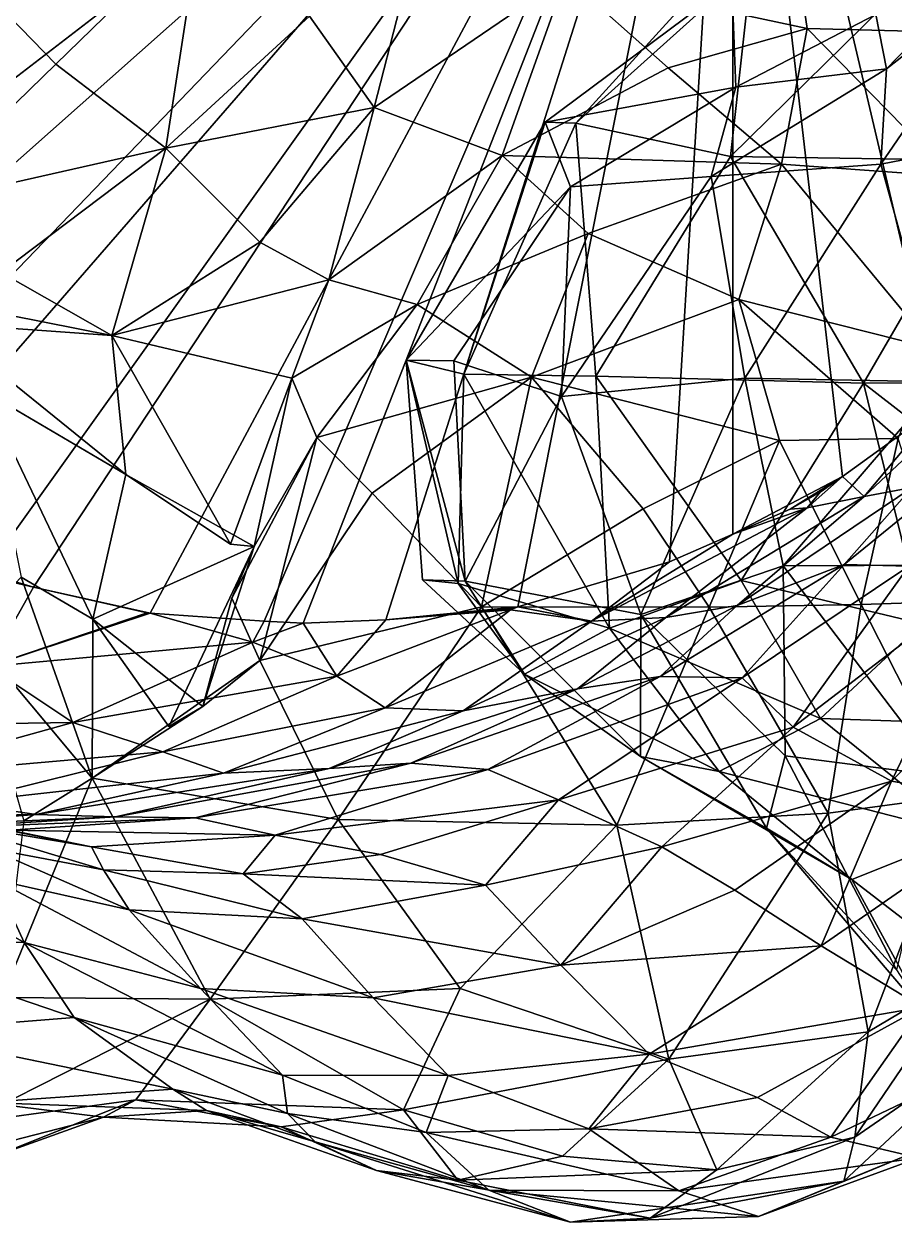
# Model space of a CAD drawing. Extents: x 373697 to 374058, y 6959904 to 6960301.
# Drawn here: x 373828.75 to 373846.96, y 6959929.64 to 6959954.73 of the extents above; entities that cross this region are included whole.
import ezdxf

# ---------------------------------------------------------------- set-up
doc = ezdxf.new("R2010")
doc.units = 0
doc.layers.add('Bht_Fk', color=7, linetype='CONTINUOUS')

msp = doc.modelspace()

# ---------------------------------------------------------------- linework, layer by layer
at = {"layer": 'Bht_Fk'}
for points in [[(373819.997, 6959947.011, 231.517), (373814.255, 6959965.161, 231.517), (373843.587, 6959965.161, 231.517)], [(373821.841, 6959945.856, 231.517), (373819.997, 6959947.011, 231.517), (373843.587, 6959965.161, 231.517)], [(373823.991, 6959944.792, 231.517), (373821.841, 6959945.856, 231.517), (373843.587, 6959965.161, 231.517)], [(373825.362, 6959944.167, 231.517), (373823.991, 6959944.792, 231.517), (373843.587, 6959965.161, 231.517)], [(373827.931, 6959943.233, 231.517), (373825.362, 6959944.167, 231.517), (373843.587, 6959965.161, 231.517)], [(373828.946, 6959942.933, 231.517), (373827.931, 6959943.233, 231.517), (373843.587, 6959965.161, 231.517)], [(373831.389, 6959942.387, 231.517), (373828.946, 6959942.933, 231.517), (373843.587, 6959965.161, 231.517)], [(373833.778, 6959942.217, 231.517), (373831.389, 6959942.387, 231.517), (373843.587, 6959965.161, 231.517)], [(373834.592, 6959942.176, 231.517), (373833.778, 6959942.217, 231.517), (373843.587, 6959965.161, 231.517)], [(373836.32, 6959942.245, 231.517), (373834.592, 6959942.176, 231.517), (373843.587, 6959965.161, 231.517)], [(373839.082, 6959942.52, 231.517), (373836.32, 6959942.245, 231.517), (373843.587, 6959965.161, 231.517)], [(373842.257, 6959943.464, 231.517), (373839.082, 6959942.52, 231.517), (373843.587, 6959965.161, 231.517)], [(373843.587, 6959944.043, 231.517), (373842.257, 6959943.464, 231.517), (373843.587, 6959965.161, 231.517)], [(373847.918, 6959946.72, 231.517), (373845.878, 6959945.251, 231.517), (373843.587, 6959965.161, 231.517)], [(373847.918, 6959946.72, 231.517), (373843.587, 6959965.161, 231.517), (373849.554, 6959948.097, 231.517)], [(373849.554, 6959948.097, 231.517), (373843.587, 6959965.161, 231.517), (373850.435, 6959949.098, 231.517)], [(373850.435, 6959949.098, 231.517), (373843.587, 6959965.161, 231.517), (373851.362, 6959950.332, 231.517)], [(373851.362, 6959950.332, 231.517), (373843.587, 6959965.161, 231.517), (373852.464, 6959951.705, 231.517)], [(373852.464, 6959951.705, 231.517), (373843.587, 6959965.161, 231.517), (373853.193, 6959952.915, 231.517)], [(373853.193, 6959952.915, 231.517), (373843.587, 6959965.161, 231.517), (373854.26, 6959955.174, 231.517)], [(373845.878, 6959945.251, 231.517), (373843.587, 6959944.043, 231.517), (373843.587, 6959965.161, 231.517)], [(373848.594, 6959957.322, 215.292), (373844.785, 6959957.016, 212.603), (373849.198, 6959954.524, 214.458)], [(373837.149, 6959957.172, 210.03), (373834.726, 6959954.887, 208.837), (373836.081, 6959952.974, 208.164)], [(373836.081, 6959952.974, 208.164), (373840.092, 6959955.711, 210.11), (373837.149, 6959957.172, 210.03)], [(373840.092, 6959955.711, 210.11), (373845.142, 6959954.629, 211.506), (373844.785, 6959957.016, 212.603)], [(373844.785, 6959957.016, 212.603), (373845.142, 6959954.629, 211.506), (373849.198, 6959954.524, 214.458)], [(373846.799, 6959953.787, 152.42), (373846.579, 6959954.924, 150.752), (373849.903, 6959956.992, 153.199)], [(373849.903, 6959956.992, 153.199), (373849.491, 6959955.891, 154.533), (373846.799, 6959953.787, 152.42)], [(373826.714, 6959956.664, 207.622), (373829.416, 6959953.885, 207.703), (373832.445, 6959956.833, 208.948)], [(373829.416, 6959953.885, 207.703), (373831.72, 6959952.124, 207.429), (373832.445, 6959956.833, 208.948)], [(373832.445, 6959956.833, 208.948), (373831.72, 6959952.124, 207.429), (373834.726, 6959954.887, 208.837)], [(373843.568, 6959955.584, 148.05), (373840.296, 6959952.646, 145.158), (373844.076, 6959956.811, 146.478)], [(373840.296, 6959952.646, 145.158), (373843.538, 6959951.948, 145.099), (373844.076, 6959956.811, 146.478)], [(373843.538, 6959951.948, 145.099), (373847.101, 6959955.464, 146.424), (373844.076, 6959956.811, 146.478)], [(373826.714, 6959956.664, 207.622), (373826.364, 6959950.919, 206.006), (373829.416, 6959953.885, 207.703)], [(373840.092, 6959955.711, 210.11), (373836.081, 6959952.974, 208.164), (373838.754, 6959951.971, 207.587)], [(373838.754, 6959951.971, 207.587), (373842.23, 6959953.803, 209.605), (373840.092, 6959955.711, 210.11)], [(373845.142, 6959954.629, 211.506), (373840.092, 6959955.711, 210.11), (373842.23, 6959953.803, 209.605)], [(373846.683, 6959951.786, 153.807), (373849.491, 6959955.891, 154.533), (373850.433, 6959952.518, 156.76)], [(373846.683, 6959951.786, 153.807), (373846.799, 6959953.787, 152.42), (373849.491, 6959955.891, 154.533)], [(373839.66, 6959952.671, 146.955), (373840.296, 6959952.646, 145.158), (373843.568, 6959955.584, 148.05)], [(373839.66, 6959952.671, 146.955), (373843.568, 6959955.584, 148.05), (373843.648, 6959953.401, 150.063)], [(373849.028, 6959951.865, 146.814), (373847.101, 6959955.464, 146.424), (373843.538, 6959951.948, 145.099)], [(373843.648, 6959953.401, 150.063), (373843.568, 6959955.584, 148.05), (373846.579, 6959954.924, 150.752)], [(373843.648, 6959953.401, 150.063), (373846.579, 6959954.924, 150.752), (373846.799, 6959953.787, 152.42)], [(373834.726, 6959954.887, 208.837), (373831.72, 6959952.124, 207.429), (373836.081, 6959952.974, 208.164)], [(373845.142, 6959954.629, 211.506), (373842.23, 6959953.803, 209.605), (373844.601, 6959951.789, 209.351)], [(373844.601, 6959951.789, 209.351), (373848.178, 6959951.528, 211.987), (373845.142, 6959954.629, 211.506)], [(373845.142, 6959954.629, 211.506), (373848.178, 6959951.528, 211.987), (373849.198, 6959954.524, 214.458)], [(373829.416, 6959953.885, 207.703), (373826.364, 6959950.919, 206.006), (373831.72, 6959952.124, 207.429)], [(373842.23, 6959953.803, 209.605), (373838.754, 6959951.971, 207.587), (373844.601, 6959951.789, 209.351)], [(373843.132, 6959951.533, 150.995), (373846.799, 6959953.787, 152.42), (373846.683, 6959951.786, 153.807)], [(373843.132, 6959951.533, 150.995), (373843.648, 6959953.401, 150.063), (373846.799, 6959953.787, 152.42)], [(373843.648, 6959953.401, 150.063), (373840.185, 6959951.312, 148.767), (373839.66, 6959952.671, 146.955)], [(373843.648, 6959953.401, 150.063), (373843.132, 6959951.533, 150.995), (373840.185, 6959951.312, 148.767)], [(373831.72, 6959952.124, 207.429), (373833.682, 6959950.155, 206.778), (373836.081, 6959952.974, 208.164)], [(373836.081, 6959952.974, 208.164), (373833.682, 6959950.155, 206.778), (373835.13, 6959949.366, 206.154)], [(373836.081, 6959952.974, 208.164), (373835.13, 6959949.366, 206.154), (373838.754, 6959951.971, 207.587)], [(373839.66, 6959952.671, 146.955), (373836.748, 6959947.683, 145.952), (373837.955, 6959947.39, 144.389)], [(373840.185, 6959951.312, 148.767), (373836.748, 6959947.683, 145.952), (373839.66, 6959952.671, 146.955)], [(373839.66, 6959952.671, 146.955), (373837.955, 6959947.39, 144.389), (373840.296, 6959952.646, 145.158)], [(373837.955, 6959947.39, 144.389), (373840.721, 6959947.348, 144.152), (373840.296, 6959952.646, 145.158)], [(373840.296, 6959952.646, 145.158), (373840.721, 6959947.348, 144.152), (373843.538, 6959951.948, 145.099)], [(373847.944, 6959947.233, 155.763), (373846.683, 6959951.786, 153.807), (373850.433, 6959952.518, 156.76)], [(373831.72, 6959952.124, 207.429), (373826.364, 6959950.919, 206.006), (373828.273, 6959949.52, 205.484)], [(373831.72, 6959952.124, 207.429), (373828.273, 6959949.52, 205.484), (373830.586, 6959948.205, 205.232)], [(373833.682, 6959950.155, 206.778), (373831.72, 6959952.124, 207.429), (373830.586, 6959948.205, 205.232)], [(373838.754, 6959951.971, 207.587), (373835.13, 6959949.366, 206.154), (373836.976, 6959948.85, 205.039)], [(373836.976, 6959948.85, 205.039), (373840.555, 6959950.336, 206.513), (373838.754, 6959951.971, 207.587)], [(373844.601, 6959951.789, 209.351), (373838.754, 6959951.971, 207.587), (373840.555, 6959950.336, 206.513)], [(373840.721, 6959947.348, 144.152), (373846.321, 6959947.201, 145.553), (373843.538, 6959951.948, 145.099)], [(373846.321, 6959947.201, 145.553), (373849.028, 6959951.865, 146.814), (373843.538, 6959951.948, 145.099)], [(373844.601, 6959951.789, 209.351), (373840.555, 6959950.336, 206.513), (373843.71, 6959948.953, 206.941)], [(373843.838, 6959947.307, 152.915), (373843.132, 6959951.533, 150.995), (373846.683, 6959951.786, 153.807)], [(373844.601, 6959951.789, 209.351), (373843.71, 6959948.953, 206.941), (373847.798, 6959947.921, 209.776)], [(373847.944, 6959947.233, 155.763), (373843.838, 6959947.307, 152.915), (373846.683, 6959951.786, 153.807)], [(373844.601, 6959951.789, 209.351), (373847.798, 6959947.921, 209.776), (373848.178, 6959951.528, 211.987)], [(373850.983, 6959947.207, 147.456), (373849.028, 6959951.865, 146.814), (373846.321, 6959947.201, 145.553)], [(373843.132, 6959951.533, 150.995), (373839.998, 6959946.925, 150.008), (373840.185, 6959951.312, 148.767)], [(373843.838, 6959947.307, 152.915), (373839.998, 6959946.925, 150.008), (373843.132, 6959951.533, 150.995)], [(373836.748, 6959947.683, 145.952), (373840.185, 6959951.312, 148.767), (373837.746, 6959947.67, 147.972)], [(373839.998, 6959946.925, 150.008), (373837.746, 6959947.67, 147.972), (373840.185, 6959951.312, 148.767)], [(373840.555, 6959950.336, 206.513), (373836.976, 6959948.85, 205.039), (373839.369, 6959947.328, 204.278)], [(373843.71, 6959948.953, 206.941), (373840.555, 6959950.336, 206.513), (373839.369, 6959947.328, 204.278)], [(373833.682, 6959950.155, 206.778), (373830.586, 6959948.205, 205.232), (373835.13, 6959949.366, 206.154)], [(373828.273, 6959949.52, 205.484), (373824.872, 6959949.33, 203.614), (373830.586, 6959948.205, 205.232)], [(373830.586, 6959948.205, 205.232), (373824.872, 6959949.33, 203.614), (373826.956, 6959948.463, 202.446)], [(373830.586, 6959948.205, 205.232), (373834.352, 6959947.307, 204.95), (373835.13, 6959949.366, 206.154)], [(373835.13, 6959949.366, 206.154), (373834.352, 6959947.307, 204.95), (373836.976, 6959948.85, 205.039)], [(373844.564, 6959946.003, 206.148), (373843.71, 6959948.953, 206.941), (373839.369, 6959947.328, 204.278)], [(373843.71, 6959948.953, 206.941), (373847.044, 6959946.045, 208.134), (373847.798, 6959947.921, 209.776)], [(373847.044, 6959946.045, 208.134), (373843.71, 6959948.953, 206.941), (373844.564, 6959946.003, 206.148)], [(373836.976, 6959948.85, 205.039), (373834.352, 6959947.307, 204.95), (373834.878, 6959946.066, 203.44)], [(373836.976, 6959948.85, 205.039), (373834.878, 6959946.066, 203.44), (373839.369, 6959947.328, 204.278)], [(373830.586, 6959948.205, 205.232), (373826.956, 6959948.463, 202.446), (373830.882, 6959945.29, 203.484)], [(373826.956, 6959948.463, 202.446), (373827.909, 6959947.034, 200.961), (373830.882, 6959945.29, 203.484)], [(373833.068, 6959943.834, 205.415), (373830.586, 6959948.205, 205.232), (373830.882, 6959945.29, 203.484)], [(373834.352, 6959947.307, 204.95), (373830.586, 6959948.205, 205.232), (373833.068, 6959943.834, 205.415)], [(373847.918, 6959946.72, 231.517), (373849.78, 6959948.066, 230.863), (373846.334, 6959944.828, 229.857)], [(373847.343, 6959945.017, 228.305), (373846.334, 6959944.828, 229.857), (373849.78, 6959948.066, 230.863)], [(373836.748, 6959947.683, 145.952), (373837.834, 6959943.007, 145.219), (373837.955, 6959947.39, 144.389)], [(373837.986, 6959943.06, 147.88), (373836.748, 6959947.683, 145.952), (373837.746, 6959947.67, 147.972)], [(373836.748, 6959947.683, 145.952), (373837.986, 6959943.06, 147.88), (373837.086, 6959943.083, 145.968)], [(373836.748, 6959947.683, 145.952), (373837.086, 6959943.083, 145.968), (373837.834, 6959943.007, 145.219)], [(373839.998, 6959946.925, 150.008), (373837.986, 6959943.06, 147.88), (373837.746, 6959947.67, 147.972)], [(373834.352, 6959947.307, 204.95), (373833.068, 6959943.834, 205.415), (373833.567, 6959943.782, 203.878)], [(373833.567, 6959943.782, 203.878), (373834.878, 6959946.066, 203.44), (373834.352, 6959947.307, 204.95)], [(373834.878, 6959946.066, 203.44), (373836.037, 6959944.901, 202.388), (373839.369, 6959947.328, 204.278)], [(373836.037, 6959944.901, 202.388), (373838.321, 6959942.518, 202.231), (373839.369, 6959947.328, 204.278)], [(373837.955, 6959947.39, 144.389), (373837.834, 6959943.007, 145.219), (373841.001, 6959942.071, 145.181)], [(373840.721, 6959947.348, 144.152), (373837.955, 6959947.39, 144.389), (373841.001, 6959942.071, 145.181)], [(373838.321, 6959942.518, 202.231), (373841.707, 6959944.573, 204.104), (373839.369, 6959947.328, 204.278)], [(373841.707, 6959944.573, 204.104), (373844.564, 6959946.003, 206.148), (373839.369, 6959947.328, 204.278)], [(373843.838, 6959947.307, 152.915), (373841.657, 6959942.361, 150.998), (373839.998, 6959946.925, 150.008)], [(373841.001, 6959942.071, 145.181), (373843.761, 6959943.068, 144.941), (373840.721, 6959947.348, 144.152)], [(373843.761, 6959943.068, 144.941), (373846.321, 6959947.201, 145.553), (373840.721, 6959947.348, 144.152)], [(373841.657, 6959942.361, 150.998), (373843.838, 6959947.307, 152.915), (373844.636, 6959943.376, 153.617)], [(373843.761, 6959943.068, 144.941), (373847.555, 6959942.163, 146.634), (373846.321, 6959947.201, 145.553)], [(373844.636, 6959943.376, 153.617), (373843.838, 6959947.307, 152.915), (373847.944, 6959947.233, 155.763)], [(373844.636, 6959943.376, 153.617), (373847.944, 6959947.233, 155.763), (373849.726, 6959943.398, 156.846)], [(373849.487, 6959944.749, 146.937), (373850.983, 6959947.207, 147.456), (373846.321, 6959947.201, 145.553)], [(373849.487, 6959944.749, 146.937), (373846.321, 6959947.201, 145.553), (373847.555, 6959942.163, 146.634)], [(373827.909, 6959947.034, 200.961), (373830.186, 6959942.262, 201.741), (373830.882, 6959945.29, 203.484)], [(373827.909, 6959947.034, 200.961), (373828.689, 6959943.144, 199.683), (373830.186, 6959942.262, 201.741)], [(373837.986, 6959943.06, 147.88), (373839.998, 6959946.925, 150.008), (373841.657, 6959942.361, 150.998)], [(373845.878, 6959945.251, 231.517), (373847.918, 6959946.72, 231.517), (373846.334, 6959944.828, 229.857)], [(373833.098, 6959942.698, 202.357), (373834.878, 6959946.066, 203.44), (373833.567, 6959943.782, 203.878)], [(373833.098, 6959942.698, 202.357), (373833.683, 6959941.397, 201.146), (373834.878, 6959946.066, 203.44)], [(373833.683, 6959941.397, 201.146), (373836.037, 6959944.901, 202.388), (373834.878, 6959946.066, 203.44)], [(373843.089, 6959942.516, 204.357), (373844.564, 6959946.003, 206.148), (373841.707, 6959944.573, 204.104)], [(373844.564, 6959946.003, 206.148), (373843.089, 6959942.516, 204.357), (373846.274, 6959942.566, 206.533)], [(373846.274, 6959942.566, 206.533), (373847.044, 6959946.045, 208.134), (373844.564, 6959946.003, 206.148)], [(373845.917, 6959943.405, 226.672), (373848.983, 6959945.908, 227.302), (373847.273, 6959943.37, 225.282)], [(373847.343, 6959945.017, 228.305), (373848.983, 6959945.908, 227.302), (373845.917, 6959943.405, 226.672)], [(373848.15, 6959942.633, 208.36), (373847.044, 6959946.045, 208.134), (373846.274, 6959942.566, 206.533)], [(373833.567, 6959943.782, 203.878), (373830.882, 6959945.29, 203.484), (373830.186, 6959942.262, 201.741)], [(373833.567, 6959943.782, 203.878), (373833.068, 6959943.834, 205.415), (373830.882, 6959945.29, 203.484)], [(373845.878, 6959945.251, 231.517), (373844.788, 6959944.565, 231.517), (373843.587, 6959944.043, 231.517)], [(373845.878, 6959945.251, 231.517), (373845.415, 6959944.923, 231.517), (373844.788, 6959944.565, 231.517)], [(373845.145, 6959944.594, 231.232), (373845.878, 6959945.251, 231.517), (373846.334, 6959944.828, 229.857)], [(373845.415, 6959944.923, 231.517), (373845.878, 6959945.251, 231.517), (373845.145, 6959944.594, 231.232)], [(373833.683, 6959941.397, 201.146), (373838.321, 6959942.518, 202.231), (373836.037, 6959944.901, 202.388)], [(373843.676, 6959942.546, 227.701), (373847.343, 6959945.017, 228.305), (373845.917, 6959943.405, 226.672)], [(373847.343, 6959945.017, 228.305), (373843.676, 6959942.546, 227.701), (373846.334, 6959944.828, 229.857)], [(373844.788, 6959944.565, 231.517), (373845.415, 6959944.923, 231.517), (373845.145, 6959944.594, 231.232)], [(373846.334, 6959944.828, 229.857), (373842.186, 6959942.298, 229.032), (373845.145, 6959944.594, 231.232)], [(373842.186, 6959942.298, 229.032), (373846.334, 6959944.828, 229.857), (373843.676, 6959942.546, 227.701)], [(373843.089, 6959942.516, 204.357), (373841.707, 6959944.573, 204.104), (373838.321, 6959942.518, 202.231)], [(373843.587, 6959944.043, 231.517), (373845.145, 6959944.594, 231.232), (373840.628, 6959942.219, 230.308)], [(373840.628, 6959942.219, 230.308), (373845.145, 6959944.594, 231.232), (373842.186, 6959942.298, 229.032)], [(373845.145, 6959944.594, 231.232), (373843.587, 6959944.043, 231.517), (373844.788, 6959944.565, 231.517)], [(373842.257, 6959943.464, 231.517), (373843.587, 6959944.043, 231.517), (373840.628, 6959942.219, 230.308)], [(373831.778, 6959940.011, 202.958), (373833.567, 6959943.782, 203.878), (373830.186, 6959942.262, 201.741)], [(373833.567, 6959943.782, 203.878), (373831.778, 6959940.011, 202.958), (373832.49, 6959940.434, 202.123)], [(373833.567, 6959943.782, 203.878), (373832.49, 6959940.434, 202.123), (373833.098, 6959942.698, 202.357)], [(373839.082, 6959942.52, 231.517), (373842.257, 6959943.464, 231.517), (373840.628, 6959942.219, 230.308)], [(373842.064, 6959941.061, 225.256), (373845.917, 6959943.405, 226.672), (373843.779, 6959941.034, 224.097)], [(373845.917, 6959943.405, 226.672), (373842.064, 6959941.061, 225.256), (373843.676, 6959942.546, 227.701)], [(373847.273, 6959943.37, 225.282), (373843.779, 6959941.034, 224.097), (373845.917, 6959943.405, 226.672)], [(373847.99, 6959938.974, 155.63), (373844.636, 6959943.376, 153.617), (373849.726, 6959943.398, 156.846)], [(373830.173, 6959938.93, 199.582), (373828.689, 6959943.144, 199.683), (373827.605, 6959942.001, 197.648)], [(373828.946, 6959942.933, 231.517), (373828.5, 6959943.036, 231.517), (373827.931, 6959943.233, 231.517)], [(373828.689, 6959943.144, 199.683), (373830.173, 6959938.93, 199.582), (373830.186, 6959942.262, 201.741)], [(373841.657, 6959942.361, 150.998), (373844.636, 6959943.376, 153.617), (373844.68, 6959939.402, 152.856)], [(373843.779, 6959941.034, 224.097), (373847.273, 6959943.37, 225.282), (373844.847, 6959939.997, 222.584)], [(373847.99, 6959938.974, 155.63), (373844.68, 6959939.402, 152.856), (373844.636, 6959943.376, 153.617)], [(373844.847, 6959939.997, 222.584), (373847.273, 6959943.37, 225.282), (373848.976, 6959943.159, 224.075)], [(373844.847, 6959939.997, 222.584), (373848.976, 6959943.159, 224.075), (373846.905, 6959938.866, 221.478)], [(373846.905, 6959938.866, 221.478), (373848.976, 6959943.159, 224.075), (373850.842, 6959942.822, 222.96)], [(373828.5, 6959943.036, 231.517), (373828.946, 6959942.933, 231.517), (373828.001, 6959941.268, 229.695)], [(373828.001, 6959941.268, 229.695), (373828.946, 6959942.933, 231.517), (373831.325, 6959942.394, 231.517)], [(373831.389, 6959942.387, 231.517), (373831.325, 6959942.394, 231.517), (373828.946, 6959942.933, 231.517)], [(373837.986, 6959943.06, 147.88), (373839.224, 6959941.107, 146.184), (373837.086, 6959943.083, 145.968)], [(373839.224, 6959941.107, 146.184), (373837.834, 6959943.007, 145.219), (373837.086, 6959943.083, 145.968)], [(373837.834, 6959943.007, 145.219), (373839.224, 6959941.107, 146.184), (373841.001, 6959942.071, 145.181)], [(373841.657, 6959942.361, 150.998), (373841.651, 6959939.385, 149.006), (373837.986, 6959943.06, 147.88)], [(373837.986, 6959943.06, 147.88), (373841.651, 6959939.385, 149.006), (373839.224, 6959941.107, 146.184)], [(373845.423, 6959940.18, 146.843), (373843.761, 6959943.068, 144.941), (373841.001, 6959942.071, 145.181)], [(373847.555, 6959942.163, 146.634), (373843.761, 6959943.068, 144.941), (373845.423, 6959940.18, 146.843)], [(373832.49, 6959940.434, 202.123), (373833.683, 6959941.397, 201.146), (373833.098, 6959942.698, 202.357)], [(373848.311, 6959938.568, 208.462), (373848.15, 6959942.633, 208.36), (373846.274, 6959942.566, 206.533)], [(373846.905, 6959938.866, 221.478), (373850.842, 6959942.822, 222.96), (373849.711, 6959938.388, 220.783)], [(373828.001, 6959941.268, 229.695), (373831.325, 6959942.394, 231.517), (373831.389, 6959942.387, 231.517)], [(373828.001, 6959941.268, 229.695), (373831.389, 6959942.387, 231.517), (373833.536, 6959941.783, 231.074)], [(373831.389, 6959942.387, 231.517), (373833.778, 6959942.217, 231.517), (373833.536, 6959941.783, 231.074)], [(373833.683, 6959941.397, 201.146), (373835.322, 6959938.067, 200.822), (373838.321, 6959942.518, 202.231)], [(373836.32, 6959942.245, 231.517), (373838.933, 6959942.456, 231.485), (373835.299, 6959941.068, 230.078)], [(373835.299, 6959941.068, 230.078), (373838.933, 6959942.456, 231.485), (373836.309, 6959940.403, 228.516)], [(373835.322, 6959938.067, 200.822), (373841.155, 6959937.95, 203.053), (373838.321, 6959942.518, 202.231)], [(373836.309, 6959940.403, 228.516), (373838.933, 6959942.456, 231.485), (373840.628, 6959942.219, 230.308)], [(373839.082, 6959942.52, 231.517), (373838.876, 6959942.475, 231.517), (373836.32, 6959942.245, 231.517)], [(373838.933, 6959942.456, 231.485), (373836.32, 6959942.245, 231.517), (373838.876, 6959942.475, 231.517)], [(373841.155, 6959937.95, 203.053), (373843.089, 6959942.516, 204.357), (373838.321, 6959942.518, 202.231)], [(373839.082, 6959942.52, 231.517), (373838.976, 6959942.49, 231.517), (373838.876, 6959942.475, 231.517)], [(373838.933, 6959942.456, 231.485), (373838.876, 6959942.475, 231.517), (373838.976, 6959942.49, 231.517)], [(373838.933, 6959942.456, 231.485), (373839.082, 6959942.52, 231.517), (373840.628, 6959942.219, 230.308)], [(373838.976, 6959942.49, 231.517), (373839.082, 6959942.52, 231.517), (373838.933, 6959942.456, 231.485)], [(373840.335, 6959940.806, 226.42), (373843.676, 6959942.546, 227.701), (373842.064, 6959941.061, 225.256)], [(373843.676, 6959942.546, 227.701), (373840.335, 6959940.806, 226.42), (373842.186, 6959942.298, 229.032)], [(373841.155, 6959937.95, 203.053), (373845.581, 6959938.199, 205.79), (373843.089, 6959942.516, 204.357)], [(373845.581, 6959938.199, 205.79), (373846.274, 6959942.566, 206.533), (373843.089, 6959942.516, 204.357)], [(373848.311, 6959938.568, 208.462), (373846.274, 6959942.566, 206.533), (373845.581, 6959938.199, 205.79)], [(373830.173, 6959938.93, 199.582), (373832.49, 6959940.434, 202.123), (373830.186, 6959942.262, 201.741)], [(373831.778, 6959940.011, 202.958), (373830.186, 6959942.262, 201.741), (373832.49, 6959940.434, 202.123)], [(373834.592, 6959942.176, 231.517), (373833.536, 6959941.783, 231.074), (373833.778, 6959942.217, 231.517)], [(373833.536, 6959941.783, 231.074), (373834.592, 6959942.176, 231.517), (373835.299, 6959941.068, 230.078)], [(373834.592, 6959942.176, 231.517), (373836.32, 6959942.245, 231.517), (373835.299, 6959941.068, 230.078)], [(373836.309, 6959940.403, 228.516), (373840.628, 6959942.219, 230.308), (373837.944, 6959940.342, 227.271)], [(373837.944, 6959940.342, 227.271), (373842.186, 6959942.298, 229.032), (373840.335, 6959940.806, 226.42)], [(373842.186, 6959942.298, 229.032), (373837.944, 6959940.342, 227.271), (373840.628, 6959942.219, 230.308)], [(373844.292, 6959937.882, 151.092), (373841.651, 6959939.385, 149.006), (373841.657, 6959942.361, 150.998)], [(373841.657, 6959942.361, 150.998), (373844.68, 6959939.402, 152.856), (373844.292, 6959937.882, 151.092)], [(373849.621, 6959940.039, 148.006), (373847.555, 6959942.163, 146.634), (373845.423, 6959940.18, 146.843)], [(373827.605, 6959942.001, 197.648), (373828.745, 6959938.037, 197.601), (373830.173, 6959938.93, 199.582)], [(373839.224, 6959941.107, 146.184), (373843.297, 6959939.071, 147.655), (373841.001, 6959942.071, 145.181)], [(373843.297, 6959939.071, 147.655), (373845.423, 6959940.18, 146.843), (373841.001, 6959942.071, 145.181)], [(373829.768, 6959940.096, 228.467), (373828.001, 6959941.268, 229.695), (373833.536, 6959941.783, 231.074)], [(373833.536, 6959941.783, 231.074), (373835.299, 6959941.068, 230.078), (373829.768, 6959940.096, 228.467)], [(373833.683, 6959941.397, 201.146), (373832.49, 6959940.434, 202.123), (373830.173, 6959938.93, 199.582)], [(373835.322, 6959938.067, 200.822), (373833.683, 6959941.397, 201.146), (373830.173, 6959938.93, 199.582)], [(373829.768, 6959940.096, 228.467), (373824.157, 6959940.016, 226.979), (373828.001, 6959941.268, 229.695)], [(373829.768, 6959940.096, 228.467), (373835.299, 6959941.068, 230.078), (373831.654, 6959939.483, 227.393)], [(373835.299, 6959941.068, 230.078), (373836.309, 6959940.403, 228.516), (373831.654, 6959939.483, 227.393)], [(373836.846, 6959939.245, 223.752), (373842.064, 6959941.061, 225.256), (373838.459, 6959939.111, 222.49)], [(373840.335, 6959940.806, 226.42), (373842.064, 6959941.061, 225.256), (373836.846, 6959939.245, 223.752)], [(373842.064, 6959941.061, 225.256), (373843.779, 6959941.034, 224.097), (373838.459, 6959939.111, 222.49)], [(373838.459, 6959939.111, 222.49), (373843.779, 6959941.034, 224.097), (373839.939, 6959938.481, 221.238)], [(373843.297, 6959939.071, 147.655), (373839.224, 6959941.107, 146.184), (373841.651, 6959939.385, 149.006)], [(373843.779, 6959941.034, 224.097), (373844.847, 6959939.997, 222.584), (373839.939, 6959938.481, 221.238)], [(373835.139, 6959939.132, 224.837), (373840.335, 6959940.806, 226.42), (373836.846, 6959939.245, 223.752)], [(373837.944, 6959940.342, 227.271), (373840.335, 6959940.806, 226.42), (373835.139, 6959939.132, 224.837)], [(373831.654, 6959939.483, 227.393), (373836.309, 6959940.403, 228.516), (373832.921, 6959939.038, 225.884)], [(373832.921, 6959939.038, 225.884), (373836.309, 6959940.403, 228.516), (373837.944, 6959940.342, 227.271)], [(373832.921, 6959939.038, 225.884), (373837.944, 6959940.342, 227.271), (373835.139, 6959939.132, 224.837)], [(373845.423, 6959940.18, 146.843), (373843.297, 6959939.071, 147.655), (373848.435, 6959937.75, 148.752)], [(373849.621, 6959940.039, 148.006), (373845.423, 6959940.18, 146.843), (373848.435, 6959937.75, 148.752)], [(373824.157, 6959940.016, 226.979), (373829.768, 6959940.096, 228.467), (373825.68, 6959938.958, 225.49)], [(373825.68, 6959938.958, 225.49), (373829.768, 6959940.096, 228.467), (373831.654, 6959939.483, 227.393)], [(373839.939, 6959938.481, 221.238), (373844.847, 6959939.997, 222.584), (373842.098, 6959937.491, 220.315)], [(373842.098, 6959937.491, 220.315), (373844.847, 6959939.997, 222.584), (373846.905, 6959938.866, 221.478)], [(373825.68, 6959938.958, 225.49), (373831.654, 6959939.483, 227.393), (373827.341, 6959938.414, 224.263)], [(373827.341, 6959938.414, 224.263), (373831.654, 6959939.483, 227.393), (373832.921, 6959939.038, 225.884)], [(373846.077, 6959936.81, 149.742), (373841.651, 6959939.385, 149.006), (373844.292, 6959937.882, 151.092)], [(373846.077, 6959936.81, 149.742), (373843.297, 6959939.071, 147.655), (373841.651, 6959939.385, 149.006)], [(373844.292, 6959937.882, 151.092), (373844.68, 6959939.402, 152.856), (373847.015, 6959934.921, 153.491)], [(373844.68, 6959939.402, 152.856), (373847.99, 6959938.974, 155.63), (373847.015, 6959934.921, 153.491)], [(373829.001, 6959938.171, 223.048), (373835.139, 6959939.132, 224.837), (373830.666, 6959938.124, 221.839)], [(373829.001, 6959938.171, 223.048), (373832.921, 6959939.038, 225.884), (373835.139, 6959939.132, 224.837)], [(373830.666, 6959938.124, 221.839), (373836.846, 6959939.245, 223.752), (373832.334, 6959938.101, 220.616)], [(373835.139, 6959939.132, 224.837), (373836.846, 6959939.245, 223.752), (373830.666, 6959938.124, 221.839)], [(373836.846, 6959939.245, 223.752), (373838.459, 6959939.111, 222.49), (373832.334, 6959938.101, 220.616)], [(373827.341, 6959938.414, 224.263), (373832.921, 6959939.038, 225.884), (373829.001, 6959938.171, 223.048)], [(373830.173, 6959938.93, 199.582), (373828.289, 6959934.337, 197.677), (373832.645, 6959934.302, 200.54)], [(373828.745, 6959938.037, 197.601), (373828.289, 6959934.337, 197.677), (373830.173, 6959938.93, 199.582)], [(373830.173, 6959938.93, 199.582), (373832.645, 6959934.302, 200.54), (373835.322, 6959938.067, 200.822)], [(373832.334, 6959938.101, 220.616), (373838.459, 6959939.111, 222.49), (373834.003, 6959937.742, 219.37)], [(373838.459, 6959939.111, 222.49), (373839.939, 6959938.481, 221.238), (373834.003, 6959937.742, 219.37)], [(373848.435, 6959937.75, 148.752), (373843.297, 6959939.071, 147.655), (373846.077, 6959936.81, 149.742)], [(373843.625, 6959936.584, 219.706), (373842.098, 6959937.491, 220.315), (373846.905, 6959938.866, 221.478)], [(373846.905, 6959938.866, 221.478), (373845.434, 6959935.422, 218.987), (373843.625, 6959936.584, 219.706)], [(373846.905, 6959938.866, 221.478), (373849.711, 6959938.388, 220.783), (373845.434, 6959935.422, 218.987)], [(373823.45, 6959938.074, 221.465), (373827.341, 6959938.414, 224.263), (373829.001, 6959938.171, 223.048)], [(373828.461, 6959937.846, 217.832), (373830.158, 6959937.495, 216.605), (373824.552, 6959938.44, 215.054)], [(373830.158, 6959937.495, 216.605), (373826.242, 6959938.271, 213.837), (373824.552, 6959938.44, 215.054)], [(373834.003, 6959937.742, 219.37), (373839.939, 6959938.481, 221.238), (373836.211, 6959937.336, 219.083)], [(373839.939, 6959938.481, 221.238), (373838.406, 6959936.695, 218.747), (373836.211, 6959937.336, 219.083)], [(373839.939, 6959938.481, 221.238), (373842.098, 6959937.491, 220.315), (373838.406, 6959936.695, 218.747)], [(373847.55, 6959934.136, 218.178), (373845.434, 6959935.422, 218.987), (373849.711, 6959938.388, 220.783)], [(373846.416, 6959933.623, 207.644), (373848.311, 6959938.568, 208.462), (373845.581, 6959938.199, 205.79)], [(373846.416, 6959933.623, 207.644), (373848.462, 6959934.835, 209.935), (373848.311, 6959938.568, 208.462)], [(373823.45, 6959938.074, 221.465), (373829.001, 6959938.171, 223.048), (373825.115, 6959937.875, 220.256)], [(373825.115, 6959937.875, 220.256), (373829.001, 6959938.171, 223.048), (373830.666, 6959938.124, 221.839)], [(373825.115, 6959937.875, 220.256), (373830.666, 6959938.124, 221.839), (373826.781, 6959937.88, 219.048)], [(373826.242, 6959938.271, 213.837), (373830.409, 6959937.011, 214.975), (373828, 6959937.466, 212.62)], [(373830.158, 6959937.495, 216.605), (373830.409, 6959937.011, 214.975), (373826.242, 6959938.271, 213.837)], [(373830.666, 6959938.124, 221.839), (373832.334, 6959938.101, 220.616), (373826.781, 6959937.88, 219.048)], [(373845.581, 6959938.199, 205.79), (373841.155, 6959937.95, 203.053), (373842.248, 6959933.047, 204.629)], [(373842.248, 6959933.047, 204.629), (373846.416, 6959933.623, 207.644), (373845.581, 6959938.199, 205.79)], [(373826.781, 6959937.88, 219.048), (373832.334, 6959938.101, 220.616), (373828.461, 6959937.846, 217.832)], [(373832.334, 6959938.101, 220.616), (373834.003, 6959937.742, 219.37), (373828.461, 6959937.846, 217.832)], [(373837.878, 6959934.525, 202.11), (373835.322, 6959938.067, 200.822), (373832.645, 6959934.302, 200.54)], [(373841.155, 6959937.95, 203.053), (373835.322, 6959938.067, 200.822), (373837.878, 6959934.525, 202.11)], [(373842.248, 6959933.047, 204.629), (373841.155, 6959937.95, 203.053), (373837.878, 6959934.525, 202.11)], [(373844.292, 6959937.882, 151.092), (373847.015, 6959934.921, 153.491), (373847.618, 6959933.974, 152.021)], [(373846.077, 6959936.81, 149.742), (373844.292, 6959937.882, 151.092), (373847.618, 6959933.974, 152.021)], [(373828.749, 6959935.494, 209.4), (373824.741, 6959935.645, 206.306), (373824.752, 6959937.794, 208.255)], [(373828.142, 6959936.8, 210.935), (373828.749, 6959935.494, 209.4), (373824.752, 6959937.794, 208.255)], [(373828.461, 6959937.846, 217.832), (373834.003, 6959937.742, 219.37), (373830.158, 6959937.495, 216.605)], [(373834.003, 6959937.742, 219.37), (373833.335, 6959936.93, 217.107), (373830.158, 6959937.495, 216.605)], [(373836.211, 6959937.336, 219.083), (373833.335, 6959936.93, 217.107), (373834.003, 6959937.742, 219.37)], [(373848.435, 6959937.75, 148.752), (373846.077, 6959936.81, 149.742), (373849.688, 6959934.028, 151.001)], [(373830.946, 6959936.177, 213.432), (373828.142, 6959936.8, 210.935), (373828, 6959937.466, 212.62)], [(373830.409, 6959937.011, 214.975), (373830.946, 6959936.177, 213.432), (373828, 6959937.466, 212.62)], [(373833.335, 6959936.93, 217.107), (373830.409, 6959937.011, 214.975), (373830.158, 6959937.495, 216.605)], [(373838.406, 6959936.695, 218.747), (373842.098, 6959937.491, 220.315), (373839.984, 6959935.019, 217.469)], [(373839.984, 6959935.019, 217.469), (373842.098, 6959937.491, 220.315), (373843.625, 6959936.584, 219.706)], [(373836.211, 6959937.336, 219.083), (373838.406, 6959936.695, 218.747), (373833.335, 6959936.93, 217.107)], [(373830.409, 6959937.011, 214.975), (373834.569, 6959935.984, 216.183), (373830.946, 6959936.177, 213.432)], [(373833.335, 6959936.93, 217.107), (373834.569, 6959935.984, 216.183), (373830.409, 6959937.011, 214.975)], [(373838.406, 6959936.695, 218.747), (373834.569, 6959935.984, 216.183), (373833.335, 6959936.93, 217.107)], [(373828.142, 6959936.8, 210.935), (373832.445, 6959934.529, 212.124), (373828.749, 6959935.494, 209.4)], [(373830.946, 6959936.177, 213.432), (373832.445, 6959934.529, 212.124), (373828.142, 6959936.8, 210.935)], [(373834.569, 6959935.984, 216.183), (373838.406, 6959936.695, 218.747), (373839.984, 6959935.019, 217.469)], [(373849.688, 6959934.028, 151.001), (373846.077, 6959936.81, 149.742), (373847.618, 6959933.974, 152.021)], [(373839.984, 6959935.019, 217.469), (373843.625, 6959936.584, 219.706), (373845.434, 6959935.422, 218.987)], [(373836.054, 6959934.333, 214.872), (373832.445, 6959934.529, 212.124), (373830.946, 6959936.177, 213.432)], [(373836.054, 6959934.333, 214.872), (373830.946, 6959936.177, 213.432), (373834.569, 6959935.984, 216.183)], [(373834.569, 6959935.984, 216.183), (373839.984, 6959935.019, 217.469), (373836.054, 6959934.333, 214.872)], [(373829.801, 6959933.919, 208.035), (373824.741, 6959935.645, 206.306), (373828.749, 6959935.494, 209.4)], [(373826.03, 6959933.619, 205.245), (373824.741, 6959935.645, 206.306), (373829.801, 6959933.919, 208.035)], [(373832.445, 6959934.529, 212.124), (373834.156, 6959932.715, 210.842), (373828.749, 6959935.494, 209.4)], [(373829.801, 6959933.919, 208.035), (373828.749, 6959935.494, 209.4), (373834.156, 6959932.715, 210.842)], [(373841.832, 6959933.156, 216.36), (373839.984, 6959935.019, 217.469), (373845.434, 6959935.422, 218.987)], [(373841.832, 6959933.156, 216.36), (373845.434, 6959935.422, 218.987), (373847.55, 6959934.136, 218.178)], [(373836.054, 6959934.333, 214.872), (373839.984, 6959935.019, 217.469), (373841.832, 6959933.156, 216.36)], [(373848.462, 6959934.835, 209.935), (373846.14, 6959931.415, 209.179), (373849.015, 6959933.396, 211.767)], [(373846.14, 6959931.415, 209.179), (373848.462, 6959934.835, 209.935), (373846.416, 6959933.623, 207.644)], [(373832.445, 6959934.529, 212.124), (373837.629, 6959932.705, 213.866), (373834.156, 6959932.715, 210.842)], [(373837.629, 6959932.705, 213.866), (373832.445, 6959934.529, 212.124), (373836.054, 6959934.333, 214.872)], [(373832.645, 6959934.302, 200.54), (373836.693, 6959931.987, 202.938), (373837.878, 6959934.525, 202.11)], [(373842.248, 6959933.047, 204.629), (373837.878, 6959934.525, 202.11), (373836.693, 6959931.987, 202.938)], [(373828.289, 6959934.337, 197.677), (373827.513, 6959931.706, 198.367), (373832.645, 6959934.302, 200.54)], [(373832.645, 6959934.302, 200.54), (373827.513, 6959931.706, 198.367), (373831.092, 6959932.193, 201.542)], [(373832.645, 6959934.302, 200.54), (373831.092, 6959932.193, 201.542), (373836.693, 6959931.987, 202.938)], [(373837.629, 6959932.705, 213.866), (373836.054, 6959934.333, 214.872), (373841.832, 6959933.156, 216.36)], [(373844.103, 6959932.248, 216.194), (373841.832, 6959933.156, 216.36), (373847.55, 6959934.136, 218.178)], [(373845.638, 6959931.415, 215.529), (373844.103, 6959932.248, 216.194), (373847.55, 6959934.136, 218.178)], [(373849.5, 6959933.256, 216.975), (373845.638, 6959931.415, 215.529), (373847.55, 6959934.136, 218.178)], [(373829.801, 6959933.919, 208.035), (373831.863, 6959932.419, 206.811), (373826.03, 6959933.619, 205.245)], [(373834.156, 6959932.715, 210.842), (373834.26, 6959931.907, 209.173), (373829.801, 6959933.919, 208.035)], [(373834.26, 6959931.907, 209.173), (373831.863, 6959932.419, 206.811), (373829.801, 6959933.919, 208.035)], [(373831.863, 6959932.419, 206.811), (373827.924, 6959932.138, 204.189), (373826.03, 6959933.619, 205.245)], [(373846.416, 6959933.623, 207.644), (373842.248, 6959933.047, 204.629), (373843.25, 6959930.729, 206.919)], [(373846.416, 6959933.623, 207.644), (373843.25, 6959930.729, 206.919), (373846.14, 6959931.415, 209.179)], [(373845.908, 6959930.492, 210.779), (373848.462, 6959931.537, 213.232), (373849.015, 6959933.396, 211.767)], [(373846.14, 6959931.415, 209.179), (373845.908, 6959930.492, 210.779), (373849.015, 6959933.396, 211.767)], [(373840.57, 6959931.59, 214.176), (373837.629, 6959932.705, 213.866), (373841.832, 6959933.156, 216.36)], [(373844.103, 6959932.248, 216.194), (373840.57, 6959931.59, 214.176), (373841.832, 6959933.156, 216.36)], [(373847.472, 6959930.983, 214.37), (373845.638, 6959931.415, 215.529), (373849.5, 6959933.256, 216.975)], [(373842.248, 6959933.047, 204.629), (373836.693, 6959931.987, 202.938), (373840.021, 6959931.016, 204.705)], [(373842.248, 6959933.047, 204.629), (373840.021, 6959931.016, 204.705), (373843.25, 6959930.729, 206.919)], [(373837.629, 6959932.705, 213.866), (373837.168, 6959931.509, 211.735), (373834.156, 6959932.715, 210.842)], [(373837.168, 6959931.509, 211.735), (373834.26, 6959931.907, 209.173), (373834.156, 6959932.715, 210.842)], [(373837.629, 6959932.705, 213.866), (373840.57, 6959931.59, 214.176), (373837.168, 6959931.509, 211.735)], [(373831.863, 6959932.419, 206.811), (373832.566, 6959931.976, 204.919), (373827.924, 6959932.138, 204.189)], [(373831.863, 6959932.419, 206.811), (373834.844, 6959931.318, 207.593), (373832.566, 6959931.976, 204.919)], [(373834.26, 6959931.907, 209.173), (373834.844, 6959931.318, 207.593), (373831.863, 6959932.419, 206.811)], [(373830.413, 6959931.834, 203.391), (373826.824, 6959930.909, 202.002), (373827.924, 6959932.138, 204.189)], [(373827.513, 6959931.706, 198.367), (373828.097, 6959931.001, 200.627), (373831.092, 6959932.193, 201.542)], [(373827.924, 6959932.138, 204.189), (373832.566, 6959931.976, 204.919), (373830.413, 6959931.834, 203.391)], [(373831.092, 6959932.193, 201.542), (373828.097, 6959931.001, 200.627), (373830.413, 6959931.834, 203.391)], [(373834.128, 6959931.629, 203.641), (373831.092, 6959932.193, 201.542), (373830.413, 6959931.834, 203.391)], [(373834.128, 6959931.629, 203.641), (373836.693, 6959931.987, 202.938), (373831.092, 6959932.193, 201.542)], [(373845.638, 6959931.415, 215.529), (373840.57, 6959931.59, 214.176), (373844.103, 6959932.248, 216.194)], [(373832.566, 6959931.976, 204.919), (373834.128, 6959931.629, 203.641), (373830.413, 6959931.834, 203.391)], [(373832.566, 6959931.976, 204.919), (373836.123, 6959930.719, 206.263), (373834.128, 6959931.629, 203.641)], [(373832.566, 6959931.976, 204.919), (373834.844, 6959931.318, 207.593), (373836.123, 6959930.719, 206.263)], [(373837.829, 6959930.515, 205.028), (373836.693, 6959931.987, 202.938), (373834.128, 6959931.629, 203.641)], [(373837.168, 6959931.509, 211.735), (373838.48, 6959930.308, 210.342), (373834.26, 6959931.907, 209.173)], [(373838.48, 6959930.308, 210.342), (373834.844, 6959931.318, 207.593), (373834.26, 6959931.907, 209.173)], [(373836.693, 6959931.987, 202.938), (373837.829, 6959930.515, 205.028), (373840.021, 6959931.016, 204.705)], [(373830.413, 6959931.834, 203.391), (373828.097, 6959931.001, 200.627), (373826.824, 6959930.909, 202.002)], [(373834.128, 6959931.629, 203.641), (373836.123, 6959930.719, 206.263), (373837.829, 6959930.515, 205.028)], [(373840.57, 6959931.59, 214.176), (373842.456, 6959930.293, 213.189), (373837.168, 6959931.509, 211.735)], [(373842.456, 6959930.293, 213.189), (373838.48, 6959930.308, 210.342), (373837.168, 6959931.509, 211.735)], [(373845.638, 6959931.415, 215.529), (373842.456, 6959930.293, 213.189), (373840.57, 6959931.59, 214.176)], [(373841.855, 6959929.72, 207.9), (373845.908, 6959930.492, 210.779), (373846.14, 6959931.415, 209.179)], [(373846.14, 6959931.415, 209.179), (373843.25, 6959930.729, 206.919), (373841.855, 6959929.72, 207.9)], [(373847.472, 6959930.983, 214.37), (373842.456, 6959930.293, 213.189), (373845.638, 6959931.415, 215.529)], [(373844.125, 6959929.756, 211.944), (373847.472, 6959930.983, 214.37), (373848.462, 6959931.537, 213.232)], [(373848.462, 6959931.537, 213.232), (373845.908, 6959930.492, 210.779), (373844.125, 6959929.756, 211.944)], [(373834.844, 6959931.318, 207.593), (373840.185, 6959929.637, 209.117), (373836.123, 6959930.719, 206.263)], [(373834.844, 6959931.318, 207.593), (373838.48, 6959930.308, 210.342), (373840.185, 6959929.637, 209.117)], [(373843.25, 6959930.729, 206.919), (373840.021, 6959931.016, 204.705), (373837.829, 6959930.515, 205.028)], [(373847.472, 6959930.983, 214.37), (373844.125, 6959929.756, 211.944), (373842.456, 6959930.293, 213.189)], [(373836.123, 6959930.719, 206.263), (373841.855, 6959929.72, 207.9), (373837.829, 6959930.515, 205.028)], [(373836.123, 6959930.719, 206.263), (373840.185, 6959929.637, 209.117), (373841.855, 6959929.72, 207.9)], [(373837.829, 6959930.515, 205.028), (373841.855, 6959929.72, 207.9), (373843.25, 6959930.729, 206.919)], [(373840.185, 6959929.637, 209.117), (373845.908, 6959930.492, 210.779), (373841.855, 6959929.72, 207.9)], [(373840.185, 6959929.637, 209.117), (373844.125, 6959929.756, 211.944), (373845.908, 6959930.492, 210.779)], [(373838.48, 6959930.308, 210.342), (373844.125, 6959929.756, 211.944), (373840.185, 6959929.637, 209.117)], [(373842.456, 6959930.293, 213.189), (373844.125, 6959929.756, 211.944), (373838.48, 6959930.308, 210.342)]]:
    msp.add_3dface(points, dxfattribs=at)

doc.saveas('drawing.dxf')
